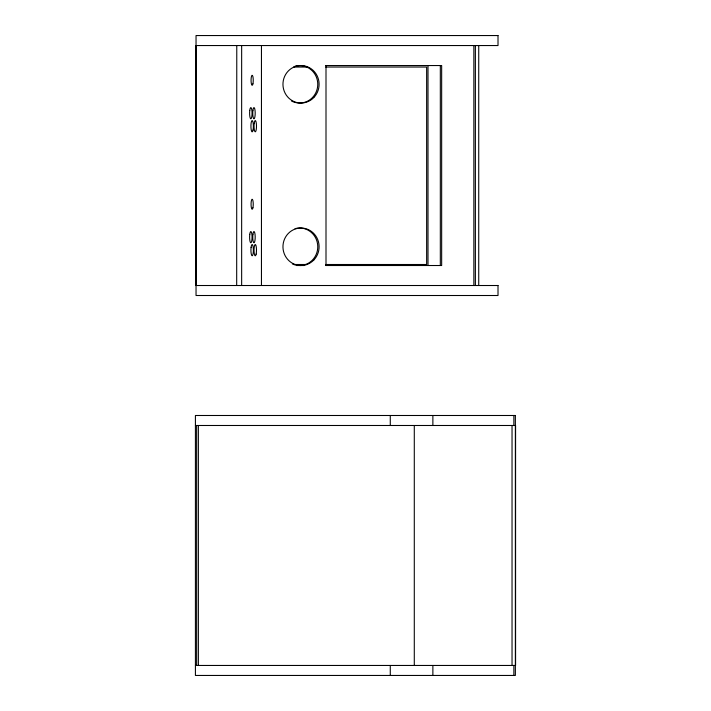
<?xml version="1.0" encoding="UTF-8"?>
<svg xmlns="http://www.w3.org/2000/svg" width="711" height="711" viewBox="0 0 711 711"><rect width="100%" height="100%" fill="white"/><g stroke="black" fill="none" stroke-linecap="round" stroke-linejoin="round"><path stroke-width="1.07" d="M298.736 65.545L302.051 65.545M325.771 65.545L441.655 65.545L441.655 265.514L325.771 265.514M293.519 67.038L306.832 67.038M325.691 67.038L426.644 67.038L426.644 264.501L325.691 264.501M293.519 264.501L306.832 264.501M296.523 265.514L304.255 265.514M195.418 425.489L515.582 425.489L515.582 665.452L195.418 665.452M513.866 415.491L513.866 425.489M513.866 665.452L513.866 675.45M512.036 425.489L512.036 665.452M478.734 45.548L478.734 285.511M475.383 45.548L475.383 285.511M473.864 45.548L473.864 285.511M440.322 65.545L440.322 265.514M432.875 415.491L432.875 425.489M432.875 665.452L432.875 675.45M427.995 65.545L427.995 265.514M414.291 425.489L414.291 665.452M390.277 415.491L390.277 425.489M390.277 665.452L390.277 675.45M326.002 65.545L326.002 265.514M261.452 45.548L261.452 285.511M241.651 45.548L241.651 285.511M236.772 45.548L236.683 285.511M198.369 425.489L198.369 665.452M196.636 425.489L196.636 665.452M196.245 45.548L196.245 285.511M195.765 45.548L195.765 285.511M295.021 66.185A18.744 18.068 90 0 1 317.764 84.289A18.744 18.068 90 0 1 295.021 102.402M294.114 102.126A18.744 18.068 90 0 1 291.492 100.998M295.021 228.658A18.744 18.068 -90 0 1 317.764 246.282A18.744 18.068 -90 0 1 295.936 265.105M295.021 264.874A18.744 18.068 -90 0 1 292.345 263.897M498.011 35.55L196.04 35.55L196.04 45.548L498.011 45.548L498.011 35.55M498.011 285.511L196.04 285.511L196.04 295.509L498.011 295.509L498.011 285.511M515.368 415.491L195.418 415.491L195.418 675.45L515.368 675.45L515.368 415.491M252.912 110.374A5.626 1.226 90 0 0 253.969 118.808A5.626 1.226 90 0 0 255.036 110.374A5.626 1.226 90 0 0 252.912 110.374M249.774 234.328A5.626 1.226 90 0 0 250.832 242.771A5.626 1.226 90 0 0 251.898 234.328A5.626 1.226 90 0 0 249.774 234.328M256.138 254.12A5.626 1.226 -90 0 0 255.587 244.708A5.626 1.226 -90 0 0 254.076 251.596A5.626 1.226 -90 0 0 256.138 254.12M252.929 207.781A4.995 1.093 -90 0 0 252.441 199.418A4.995 1.093 -90 0 0 251.099 205.541A4.995 1.093 -90 0 0 252.929 207.781M249.774 110.374A5.626 1.226 90 0 0 250.832 118.808A5.626 1.226 90 0 0 251.898 110.374A5.626 1.226 90 0 0 249.774 110.374M253.027 130.166A5.626 1.226 -90 0 0 252.476 120.754A5.626 1.226 -90 0 0 250.965 127.642A5.626 1.226 -90 0 0 253.027 130.166M252.912 234.328A5.626 1.226 90 0 0 253.969 242.771A5.626 1.226 90 0 0 255.036 234.328A5.626 1.226 90 0 0 252.912 234.328M251.09 247.33A5.626 1.226 90 0 0 252.156 255.764A5.626 1.226 90 0 0 253.223 247.33A5.626 1.226 90 0 0 251.09 247.33M254.2 123.376A5.626 1.226 90 0 0 255.267 131.811A5.626 1.226 90 0 0 256.333 123.376A5.626 1.226 90 0 0 254.2 123.376M252.929 83.827A4.995 1.093 -90 0 0 252.441 75.464A4.995 1.093 -90 0 0 251.099 81.587A4.995 1.093 -90 0 0 252.929 83.827M313.809 260.022A18.744 18.068 -90 0 0 305.703 228.658A18.744 18.068 -90 0 0 283.573 251.623A18.744 18.068 -90 0 0 313.809 260.022M313.809 97.549A18.744 18.068 -90 0 0 305.703 66.185A18.744 18.068 -90 0 0 283.573 89.142A18.744 18.068 -90 0 0 313.809 97.549"/></g></svg>
